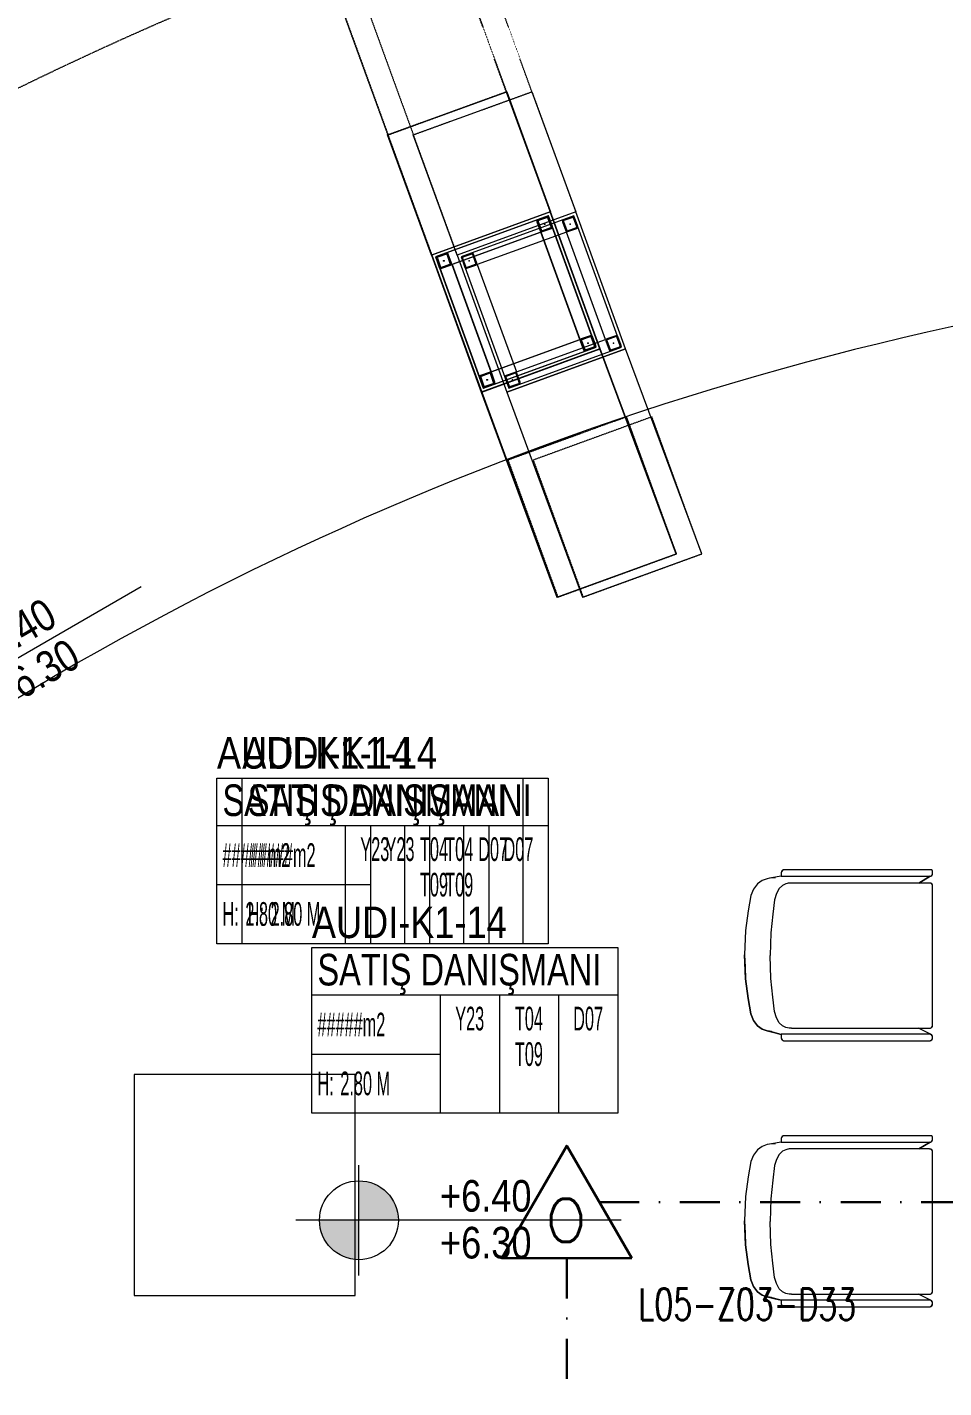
# Model space of a CAD drawing. Extents: x -1133 to 23780, y -1311 to 8245.
# Drawn here: x 10207.2 to 10497.6, y 467.5 to 898.6 of the extents above; entities that cross this region are included whole.
import ezdxf
from ezdxf.enums import TextEntityAlignment as Align

# ---------------------------------------------------------------- set-up
doc = ezdxf.new("R2010")
doc.units = 0
doc.header["$MEASUREMENT"] = 0
for name, pattern in [('DASHDOT', [25.4, 12.7, -6.35, 0, -6.35]), ('DOT2', [0.125, 0, -0.125]), ('HIDDEN', [0.375, 0.25, -0.125])]:
    doc.linetypes.add(name, pattern=pattern)
doc.layers.get('0').update_dxf_attribs({"color": 9, "lineweight": 9})
for name, color, linetype, lineweight in [('05', 9, 'Continuous', 9), ('06C', 9, 'Continuous', 9), ('06D', 9, 'Continuous', 9), ('10', 9, 'Continuous', 9), ('11', 9, 'Continuous', 9), ('20', 9, 'DOT2', 9), ('21', 9, 'Continuous', 9), ('35', 9, 'Continuous', 9), ('40', 9, 'Continuous', 9), ('E-DEDEKTÖR NUMARALARI', 20, 'Continuous', 30), ('E-KABLO', 7, 'Continuous', 30), ('E-OPTİK DUMAN DEDEKTÖRÜ', 7, 'Continuous', 30)]:
    doc.layers.add(name, color=color, linetype=linetype, lineweight=lineweight)
doc.styles.add('Arial', font='arial.ttf', dxfattribs={"height": 2.5})
doc.styles.add('E-YAZI', font='txttw.shx')
doc.styles.add('MuuM_TEXT-STANDART', font='ARIALN.TTF')

# ---------------------------------------------------------------- blocks, each defined once
blk = doc.blocks.new('0_elevationtarget-p')
h = blk.add_hatch(color=256)
h.paths.add_polyline_path([(2.5, 0, 0.414214), (0, 2.5), (0, 0)])
h.paths.add_polyline_path([(0, 0), (-2.5, 0, 0.414214), (0, -2.5)])
blk.add_line((0, -3.5), (0, 3.5))
blk.add_lwpolyline([(16.605, 0), (-4, 0)])
blk.add_circle((0, 0), 2.5)
at = {"style": 'Arial'}
blk.add_attdef('BITMISKOT', text='', height=2, dxfattribs=at).set_placement((4.5, 0), align=Align.BOTTOM_LEFT)
blk.add_attdef('KABAKOT', text='', height=2, dxfattribs=at).set_placement((4.5, -0.592), align=Align.TOP_LEFT)
blk = doc.blocks.new('Prf-40x40')
for points in [[(1.5, -2), (-1.5, -2, -0.414214), (-2, -1.5), (-2, 1.5, -0.414214), (-1.5, 2), (1.5, 2, -0.414214), (2, 1.5), (2, -1.5, -0.414214)], [(1.5, -1.7), (-1.5, -1.7, -0.414214), (-1.7, -1.5), (-1.7, 1.5, -0.414214), (-1.5, 1.7), (1.5, 1.7, -0.414214), (1.7, 1.5), (1.7, -1.5, -0.414214)]]:
    blk.add_lwpolyline(points, format="xyb", close=True)
blk.add_point((0, 0))
blk = doc.blocks.new('p-kolon-eğri-3')
blk.add_lwpolyline([(29.51, -35.57), (60.28, -9.97), (86.19, -41.15), (55.45, -66.74)], close=True)
at = {"layer": '06C'}
blk.add_lwpolyline([(115.72, -76.67), (84.96, -102.23), (129.46, -155.33), (160.36, -129.66), (115.72, -76.67)], close=True, dxfattribs=at)
at = {"layer": '06D'}
blk.add_lwpolyline([(62.48, -67.35), (85.61, -95.19), (108.68, -76.02), (85.56, -48.18)], close=True, dxfattribs=at)
at = {"layer": '11'}
for points in [[(55.44, -66.7), (84.96, -102.23), (115.72, -76.67), (86.21, -41.13)], [(56.85, -66.83), (85.09, -100.83), (114.31, -76.54), (86.08, -42.54)]]:
    blk.add_lwpolyline(points, close=True, dxfattribs=at)
at = {"layer": '20', "lineweight": 0}
for points in [[(0, 0), (29.51, -35.53), (60.28, -9.97), (30.77, 25.57)], [(100.08, -119.69), (129.6, -155.22), (160.36, -129.66), (130.85, -94.12)]]:
    blk.add_lwpolyline(points, close=True, dxfattribs=at)
for points in [[(60.28, -9.97), (86.21, -41.13)], [(29.49, -35.55), (55.43, -66.72)]]:
    blk.add_lwpolyline(points, dxfattribs=at)
at = {"layer": '10', "xscale": -0.9999999999999998, "rotation": 129.7265167688524}
for p in [(85.82, -45.36), (59.67, -67.09), (111.51, -76.27), (85.35, -98)]:
    blk.add_blockref('Prf-40x40', p, dxfattribs=at)
blk = doc.blocks.new('0_roomno2-flat-2')
at = {"layer": '21'}
blk.add_lwpolyline([(96.88, -52.5), (0, -52.5), (0, 0), (96.88, 0)], close=True, dxfattribs=at)
for points in [[(0, -15), (96.88, -15)], [(40.62, -15), (40.62, -52.5)], [(59.38, -15), (59.38, -52.5)], [(78.12, -15), (78.12, -52.5)], [(0, -33.75), (40.62, -33.75)]]:
    blk.add_lwpolyline(points, dxfattribs=at)
at = {"layer": '21', "style": 'MuuM_TEXT-STANDART', "width": 0.6}
blk.add_text('H:', height=7.5, dxfattribs=at).set_placement((1.75, -43.04), align=Align.MIDDLE_LEFT)
at = {"layer": '21', "style": 'Arial'}
blk.add_attdef('ODANO', (0, 5.85), '', height=10, dxfattribs=at)
blk.add_attdef('MEKANADI', text='', height=10, dxfattribs=at).set_placement((1.75, -15), align=Align.BOTTOM_LEFT)
at = {"layer": '21', "style": 'MuuM_TEXT-STANDART', "width": 0.6}
for tag, p in [('M2', (1.75, -24.38)), ('TEMIZTAVANYUKSEKLIGI', (9, -43.04))]:
    blk.add_attdef(tag, text='', height=7.5, dxfattribs=at).set_placement(p, align=Align.MIDDLE_LEFT)
for tag, p in [('YER01', (50, -22.5)), ('TAVAN01', (68.75, -22.5)), ('DUVAR01', (87.5, -22.5)), ('YER02', (50, -33.75)), ('TAVAN02', (68.75, -33.75)), ('DUVAR02', (87.5, -33.75)), ('YER03', (50, -45)), ('TAVAN03', (68.75, -45)), ('DUVAR03', (87.5, -45))]:
    blk.add_attdef(tag, text='', height=7.5, dxfattribs=at).set_placement(p, align=Align.MIDDLE_CENTER)
blk = doc.blocks.new('p-audi_vitrine1')
blk.add_lwpolyline([(0, 0), (70, 0), (70, -70), (0, -70)], close=True)
blk = doc.blocks.new('Group-32-1')
for p, q in [((384804.5516, 69159.371), (384804.573, 69159.3356)), ((384804.5731, 69159.3699), (384804.573, 69159.3694)), ((384804.573, 69159.3694), (384804.573, 69159.3689)), ((384804.573, 69159.3689), (384804.573, 69158.9239)), ((384804.5732, 69159.3709), (384804.5731, 69159.3704)), ((384804.5731, 69159.3704), (384804.5731, 69159.3699)), ((384804.5733, 69159.3713), (384804.5732, 69159.3709)), ((384804.5735, 69159.3718), (384804.5733, 69159.3713)), ((384804.5736, 69159.3723), (384804.5735, 69159.3718)), ((384804.5738, 69159.3727), (384804.5736, 69159.3723)), ((384804.574, 69159.3732), (384804.5738, 69159.3727)), ((384804.5742, 69159.3736), (384804.574, 69159.3732)), ((384804.5745, 69159.374), (384804.5742, 69159.3736)), ((384804.5747, 69159.3745), (384804.5745, 69159.374)), ((384804.575, 69159.3749), (384804.5747, 69159.3745)), ((384804.5753, 69159.3752), (384804.575, 69159.3749)), ((384804.5756, 69159.3756), (384804.5753, 69159.3752)), ((384804.576, 69159.376), (384804.5756, 69159.3756)), ((384804.5763, 69159.3763), (384804.576, 69159.376)), ((384804.5767, 69159.3766), (384804.5763, 69159.3763)), ((384804.5771, 69159.3769), (384804.5767, 69159.3766)), ((384804.5775, 69159.3772), (384804.5771, 69159.3769)), ((384804.5779, 69159.3775), (384804.5775, 69159.3772)), ((384804.5783, 69159.3777), (384804.5779, 69159.3775)), ((384804.5788, 69159.3779), (384804.5783, 69159.3777)), ((384804.5792, 69159.3781), (384804.5788, 69159.3779)), ((384804.5797, 69159.3783), (384804.5792, 69159.3781)), ((384804.5801, 69159.3785), (384804.5797, 69159.3783)), ((384804.5806, 69159.3786), (384804.5801, 69159.3785)), ((384804.5811, 69159.3787), (384804.5806, 69159.3786)), ((384804.5816, 69159.3788), (384804.5811, 69159.3787)), ((384804.5821, 69159.3789), (384804.5816, 69159.3788)), ((384804.5825, 69159.3789), (384804.5821, 69159.3789)), ((384804.583, 69159.3789), (384804.5825, 69159.3789)), ((384805.023, 69159.3789), (384804.583, 69159.3789)), ((384805.0235, 69159.3789), (384805.023, 69159.3789)), ((384805.024, 69159.3789), (384805.0235, 69159.3789)), ((384805.0245, 69159.3788), (384805.024, 69159.3789)), ((384805.0249, 69159.3787), (384805.0245, 69159.3788)), ((384805.0254, 69159.3786), (384805.0249, 69159.3787)), ((384805.0259, 69159.3785), (384805.0254, 69159.3786)), ((384805.0264, 69159.3783), (384805.0259, 69159.3785)), ((384805.0268, 69159.3781), (384805.0264, 69159.3783)), ((384805.0273, 69159.3779), (384805.0268, 69159.3781)), ((384805.0277, 69159.3777), (384805.0273, 69159.3779)), ((384805.0281, 69159.3775), (384805.0277, 69159.3777)), ((384805.0285, 69159.3772), (384805.0281, 69159.3775)), ((384805.029, 69159.3769), (384805.0285, 69159.3772)), ((384805.0293, 69159.3766), (384805.029, 69159.3769)), ((384805.0297, 69159.3763), (384805.0293, 69159.3766)), ((384805.0301, 69159.376), (384805.0297, 69159.3763)), ((384805.0304, 69159.3756), (384805.0301, 69159.376)), ((384805.0307, 69159.3752), (384805.0304, 69159.3756)), ((384805.031, 69159.3749), (384805.0307, 69159.3752)), ((384805.0313, 69159.3745), (384805.031, 69159.3749)), ((384805.0316, 69159.374), (384805.0313, 69159.3745)), ((384805.0318, 69159.3736), (384805.0316, 69159.374)), ((384805.032, 69159.3732), (384805.0318, 69159.3736)), ((384805.0322, 69159.3727), (384805.032, 69159.3732)), ((384805.0324, 69159.3723), (384805.0322, 69159.3727)), ((384805.0326, 69159.3718), (384805.0324, 69159.3723)), ((384805.0327, 69159.3713), (384805.0326, 69159.3718)), ((384805.0328, 69159.3709), (384805.0327, 69159.3713)), ((384805.0329, 69159.3704), (384805.0328, 69159.3709)), ((384805.0329, 69159.3699), (384805.0329, 69159.3704)), ((384805.033, 69159.3694), (384805.0329, 69159.3699)), ((384805.0521, 69159.3725), (384805.033, 69159.3345)), ((384805.033, 69159.3689), (384805.033, 69159.3694)), ((384805.033, 69158.9322), (384805.033, 69159.3689)), ((384805.033, 69158.9322), (384805.033, 69158.9322)), ((384804.5516, 69158.8992), (384804.558, 69158.8616)), ((384805.0524, 69158.8992), (384805.0423, 69158.8616))]:
    blk.add_line(p, q)
at = {"flags": 128}
for points in [[(384804.5309, 69158.9092), (384804.5309, 69158.9087), (384804.531, 69158.9082), (384804.531, 69158.9077), (384804.5311, 69158.9072), (384804.5312, 69158.9068), (384804.5314, 69158.9063), (384804.5315, 69158.9058), (384804.5317, 69158.9054), (384804.5319, 69158.9049), (384804.5321, 69158.9045), (384804.5324, 69158.904), (384804.5326, 69158.9036), (384804.5329, 69158.9032), (384804.5332, 69158.9028), (384804.5335, 69158.9025), (384804.5339, 69158.9021), (384804.5342, 69158.9018), (384804.5346, 69158.9015), (384804.535, 69158.9012), (384804.5354, 69158.9009), (384804.5358, 69158.9006), (384804.5362, 69158.9004), (384804.5367, 69158.9001), (384804.5371, 69158.8999), (384804.5376, 69158.8998), (384804.538, 69158.8996), (384804.5385, 69158.8995), (384804.539, 69158.8994), (384804.5395, 69158.8993), (384804.54, 69158.8992), (384804.5404, 69158.8992), (384804.5409, 69158.8992), (384804.5516, 69158.8992), (384804.5516, 69159.3689), (384804.5516, 69159.3694), (384804.5516, 69159.3699), (384804.5515, 69159.3704), (384804.5515, 69159.3709), (384804.5513, 69159.3713), (384804.5512, 69159.3718), (384804.5511, 69159.3723), (384804.5509, 69159.3727), (384804.5507, 69159.3732), (384804.5505, 69159.3736), (384804.5502, 69159.374), (384804.55, 69159.3745), (384804.5497, 69159.3749), (384804.5494, 69159.3752), (384804.5491, 69159.3756), (384804.5487, 69159.376), (384804.5484, 69159.3763), (384804.548, 69159.3766), (384804.5476, 69159.3769), (384804.5472, 69159.3772), (384804.5468, 69159.3775), (384804.5464, 69159.3777), (384804.5459, 69159.3779), (384804.5455, 69159.3781), (384804.545, 69159.3783), (384804.5445, 69159.3785), (384804.5441, 69159.3786), (384804.5436, 69159.3787), (384804.5431, 69159.3788), (384804.5426, 69159.3789), (384804.5421, 69159.3789), (384804.5416, 69159.3789), (384804.5359, 69159.3789), (384804.5357, 69159.3789), (384804.5354, 69159.3789), (384804.5352, 69159.3788), (384804.535, 69159.3788), (384804.5347, 69159.3788), (384804.5345, 69159.3787), (384804.5343, 69159.3786), (384804.534, 69159.3785), (384804.5338, 69159.3784), (384804.5336, 69159.3783), (384804.5334, 69159.3782), (384804.5332, 69159.3781), (384804.533, 69159.3779), (384804.5328, 69159.3778), (384804.5326, 69159.3776), (384804.5324, 69159.3774), (384804.5322, 69159.3773), (384804.5321, 69159.3771), (384804.5319, 69159.3769), (384804.5318, 69159.3767), (384804.5316, 69159.3765), (384804.5315, 69159.3763), (384804.5314, 69159.376), (384804.5313, 69159.3758), (384804.5312, 69159.3756), (384804.5312, 69159.3754), (384804.5311, 69159.3751), (384804.531, 69159.3749), (384804.531, 69159.3746), (384804.531, 69159.3744), (384804.5309, 69159.3741), (384804.5309, 69159.3739), (384804.5309, 69158.9092)], [(384805.0521, 69158.8992), (384805.0628, 69158.8992), (384805.0633, 69158.8992), (384805.0638, 69158.8992), (384805.0642, 69158.8993), (384805.0647, 69158.8994), (384805.0652, 69158.8995), (384805.0657, 69158.8996), (384805.0661, 69158.8998), (384805.0666, 69158.8999), (384805.0671, 69158.9001), (384805.0675, 69158.9004), (384805.0679, 69158.9006), (384805.0683, 69158.9009), (384805.0687, 69158.9012), (384805.0691, 69158.9015), (384805.0695, 69158.9018), (384805.0698, 69158.9021), (384805.0702, 69158.9025), (384805.0705, 69158.9028), (384805.0708, 69158.9032), (384805.0711, 69158.9036), (384805.0714, 69158.904), (384805.0716, 69158.9045), (384805.0718, 69158.9049), (384805.072, 69158.9054), (384805.0722, 69158.9058), (384805.0723, 69158.9063), (384805.0725, 69158.9068), (384805.0726, 69158.9072), (384805.0727, 69158.9077), (384805.0727, 69158.9082), (384805.0728, 69158.9087), (384805.0728, 69158.9092), (384805.0728, 69159.3689), (384805.0728, 69159.3694), (384805.0727, 69159.3699), (384805.0727, 69159.3704), (384805.0726, 69159.3709), (384805.0725, 69159.3713), (384805.0723, 69159.3718), (384805.0722, 69159.3723), (384805.072, 69159.3727), (384805.0718, 69159.3732), (384805.0716, 69159.3736), (384805.0714, 69159.374), (384805.0711, 69159.3745), (384805.0708, 69159.3749), (384805.0705, 69159.3752), (384805.0702, 69159.3756), (384805.0698, 69159.376), (384805.0695, 69159.3763), (384805.0691, 69159.3766), (384805.0687, 69159.3769), (384805.0683, 69159.3772), (384805.0679, 69159.3775), (384805.0675, 69159.3777), (384805.0671, 69159.3779), (384805.0666, 69159.3781), (384805.0661, 69159.3783), (384805.0657, 69159.3785), (384805.0652, 69159.3786), (384805.0647, 69159.3787), (384805.0642, 69159.3788), (384805.0638, 69159.3789), (384805.0633, 69159.3789), (384805.0628, 69159.3789), (384805.0621, 69159.3789), (384805.0616, 69159.3789), (384805.0611, 69159.3789), (384805.0606, 69159.3788), (384805.0601, 69159.3787), (384805.0596, 69159.3786), (384805.0592, 69159.3785), (384805.0587, 69159.3783), (384805.0582, 69159.3781), (384805.0578, 69159.3779), (384805.0574, 69159.3777), (384805.0569, 69159.3775), (384805.0565, 69159.3772), (384805.0561, 69159.3769), (384805.0557, 69159.3766), (384805.0554, 69159.3763), (384805.055, 69159.376), (384805.0547, 69159.3756), (384805.0543, 69159.3752), (384805.054, 69159.3749), (384805.0538, 69159.3745), (384805.0535, 69159.374), (384805.0533, 69159.3736), (384805.053, 69159.3732), (384805.0528, 69159.3727), (384805.0527, 69159.3723), (384805.0525, 69159.3718), (384805.0524, 69159.3713), (384805.0523, 69159.3709), (384805.0522, 69159.3704), (384805.0521, 69159.3699), (384805.0521, 69159.3694), (384805.0521, 69159.3689), (384805.0521, 69158.8992)]]:
    blk.add_lwpolyline(points, close=True, dxfattribs=at)
for points in [[(384804.5309, 69158.9092, 0.414214), (384804.5409, 69158.8992), (384804.5516, 69158.8992), (384804.5516, 69159.3689, 0.414214), (384804.5416, 69159.3789), (384804.5359, 69159.3789, 0.414214), (384804.5309, 69159.3739)], [(384805.0521, 69158.8992), (384805.0628, 69158.8992, 0.414214), (384805.0728, 69158.9092), (384805.0728, 69159.3689, 0.414214), (384805.0628, 69159.3789), (384805.0621, 69159.3789, 0.414214), (384805.0521, 69159.3689)]]:
    blk.add_lwpolyline(points, format="xyb", close=True, dxfattribs=at)
blk.add_lwpolyline([(384805.033, 69158.9322), (384805.033, 69159.3689, 0.414214), (384805.023, 69159.3789), (384804.583, 69159.3789, 0.414214), (384804.573, 69159.3689), (384804.573, 69158.9239), (384804.5738, 69158.9202)], format="xyb", dxfattribs=at)
for points in [[(384804.573, 69158.9322), (384804.573, 69158.9239), (384804.5752, 69158.9142), (384804.5804, 69158.903), (384804.5903, 69158.8926), (384804.6064, 69158.8839), (384804.6258, 69158.8783), (384804.6716, 69158.8721), (384804.7307, 69158.8665), (384804.803, 69158.8644)], [(384805.033, 69158.9322), (384805.033, 69158.9239), (384805.0308, 69158.9142), (384805.0256, 69158.903), (384805.0157, 69158.8926), (384804.9996, 69158.8839), (384804.9803, 69158.8783), (384804.9344, 69158.8721), (384804.8753, 69158.8665), (384804.803, 69158.8644)], [(384804.5569, 69158.8806), (384804.5569, 69158.8686), (384804.5592, 69158.8546), (384804.5647, 69158.8386), (384804.5752, 69158.8236), (384804.5922, 69158.8111), (384804.6127, 69158.8031), (384804.6612, 69158.7941), (384804.7237, 69158.7861), (384804.8002, 69158.7831)], [(384805.0434, 69158.8658), (384805.0434, 69158.8686), (384805.0412, 69158.8546), (384805.0357, 69158.8386), (384805.0252, 69158.8236), (384805.0082, 69158.8111), (384804.9877, 69158.8031), (384804.9392, 69158.7941), (384804.8767, 69158.7861), (384804.8002, 69158.7831)]]:
    blk.add_lwpolyline(points, dxfattribs=at)
at = {"layer": '40'}
blk.add_lwpolyline([(384805.023, 69159.3789), (384804.583, 69159.3789, 0.414214), (384804.573, 69159.3689), (384804.573, 69159.3366), (384804.573, 69159.3356), (384804.5516, 69159.371), (384804.551, 69159.3725, 0.309775), (384804.5416, 69159.3789), (384804.5359, 69159.3789, 0.413784), (384804.5309, 69159.3739), (384804.5309, 69158.9092, 0.414214), (384804.5409, 69158.8992), (384804.5516, 69158.8992), (384804.5569, 69158.8686), (384804.5592, 69158.8546), (384804.5647, 69158.8386), (384804.5752, 69158.8236), (384804.5922, 69158.8111), (384804.6127, 69158.8031), (384804.6612, 69158.7941), (384804.7237, 69158.7861), (384804.8002, 69158.7831), (384804.8384, 69158.7846), (384804.8767, 69158.7861), (384804.9392, 69158.7941), (384804.9877, 69158.8031), (384805.0082, 69158.8111), (384805.0252, 69158.8236), (384805.0357, 69158.8386), (384805.0412, 69158.8546), (384805.0473, 69158.8804), (384805.0524, 69158.8992), (384805.0628, 69158.8992, 0.414214), (384805.0728, 69158.9092), (384805.0728, 69159.3689, 0.781144), (384805.0521, 69159.3725), (384805.033, 69159.3345), (384805.033, 69159.3689, 0.407263), (384805.0232, 69159.3789)], format="xyb", close=True, dxfattribs=at)
blk = doc.blocks.new('100_OPTİK DUMAN DEDEKTÖRÜ 085')
at = {"layer": 'E-OPTİK DUMAN DEDEKTÖRÜ', "color": 4}
blk.add_lwpolyline([(2.059, 0), (0, 3.566), (-2.059, 0)], close=True, dxfattribs=at)
at = {"layer": 'E-OPTİK DUMAN DEDEKTÖRÜ', "color": 3, "style": 'E-YAZI'}
blk.add_text('O', height=1.36, dxfattribs=at).set_placement((-0.022, 1.201), align=Align.MIDDLE)

msp = doc.modelspace()

# ---------------------------------------------------------------- linework, layer by layer
at = {"layer": '20', "linetype": 'HIDDEN', "lineweight": 0}
msp.add_lwpolyline([(9468.15, 347.65, -0.306499), (10707.5, 1186.14, -0.306499)], format="xyb", dxfattribs=at)
msp.add_arc((10707.5, -149.03), 1144.79, 90, 155.56908, dxfattribs=at)
at = {"layer": '35'}
msp.add_arc((10707.5, -149.03), 975, 90.11753, 149.41968, dxfattribs=at)
at = {"layer": 'E-KABLO', "color": 6, "linetype": 'DASHDOT'}
for p, q in [((10388.45, 526.38), (10685.63, 526.38)), ((10378.15, 508.56), (10378.15, 437))]:
    msp.add_line(p, q, dxfattribs=at)

# ---------------------------------------------------------------- block references
at = {"rotation": 340.2644931159894}
for p in [(10305.64, 907.92), (10305.77, 907.92), (10313.77, 907.92)]:
    msp.add_blockref('p-kolon-eğri-3', p, dxfattribs=at)
ref = msp.add_blockref('0_roomno2-flat-2', (10267.35, 660.69))
ref.add_attrib('ODANO', 'AUDI-K1-14', dxfattribs={"layer": '21', "height": 10, "style": 'MuuM_TEXT-STANDART'}).set_placement((10267.35, 660.69), align=Align.BOTTOM_LEFT)
ref.add_attrib('MEKANADI', 'SATIŞ DANIŞMANI', dxfattribs={"layer": '21', "height": 10, "style": 'MuuM_TEXT-STANDART', "width": 0.9}).set_placement((10269.1, 645.69), align=Align.BOTTOM_LEFT)
ref.add_attrib('M2', '#####m2', dxfattribs={"layer": '21', "height": 7.5, "style": 'MuuM_TEXT-STANDART', "width": 0.6}).set_placement((10269.1, 636.31), align=Align.MIDDLE_LEFT)
ref.add_attrib('TEMIZTAVANYUKSEKLIGI', '2.80 M', dxfattribs={"layer": '21', "height": 7.5, "style": 'MuuM_TEXT-STANDART', "width": 0.6}).set_placement((10276.35, 617.65), align=Align.MIDDLE_LEFT)
ref.add_attrib('YER01', 'Y23', dxfattribs={"layer": '21', "height": 7.5, "style": 'MuuM_TEXT-STANDART', "width": 0.6}).set_placement((10317.35, 638.19), align=Align.MIDDLE_CENTER)
ref.add_attrib('TAVAN01', 'T04', dxfattribs={"layer": '21', "height": 7.5, "style": 'MuuM_TEXT-STANDART', "width": 0.6}).set_placement((10336.1, 638.19), align=Align.MIDDLE_CENTER)
ref.add_attrib('DUVAR01', 'D07', dxfattribs={"layer": '21', "height": 7.5, "style": 'MuuM_TEXT-STANDART', "width": 0.6}).set_placement((10354.85, 638.19), align=Align.MIDDLE_CENTER)
ref.add_attrib('TAVAN02', 'T09', dxfattribs={"layer": '21', "height": 7.5, "style": 'MuuM_TEXT-STANDART', "width": 0.6}).set_placement((10336.1, 626.94), align=Align.MIDDLE_CENTER)
ref = msp.add_blockref('0_roomno2-flat-2', (10275.35, 660.69))
ref.add_attrib('ODANO', 'AUDI-K1-14', dxfattribs={"layer": '21', "height": 10, "style": 'MuuM_TEXT-STANDART'}).set_placement((10275.35, 660.69), align=Align.BOTTOM_LEFT)
ref.add_attrib('MEKANADI', 'SATIŞ DANIŞMANI', dxfattribs={"layer": '21', "height": 10, "style": 'MuuM_TEXT-STANDART', "width": 0.9}).set_placement((10277.1, 645.69), align=Align.BOTTOM_LEFT)
ref.add_attrib('M2', '#####m2', dxfattribs={"layer": '21', "height": 7.5, "style": 'MuuM_TEXT-STANDART', "width": 0.6}).set_placement((10277.1, 636.31), align=Align.MIDDLE_LEFT)
ref.add_attrib('TEMIZTAVANYUKSEKLIGI', '2.80 M', dxfattribs={"layer": '21', "height": 7.5, "style": 'MuuM_TEXT-STANDART', "width": 0.6}).set_placement((10284.35, 617.65), align=Align.MIDDLE_LEFT)
ref.add_attrib('YER01', 'Y23', dxfattribs={"layer": '21', "height": 7.5, "style": 'MuuM_TEXT-STANDART', "width": 0.6}).set_placement((10325.35, 638.19), align=Align.MIDDLE_CENTER)
ref.add_attrib('TAVAN01', 'T04', dxfattribs={"layer": '21', "height": 7.5, "style": 'MuuM_TEXT-STANDART', "width": 0.6}).set_placement((10344.1, 638.19), align=Align.MIDDLE_CENTER)
ref.add_attrib('DUVAR01', 'D07', dxfattribs={"layer": '21', "height": 7.5, "style": 'MuuM_TEXT-STANDART', "width": 0.6}).set_placement((10362.85, 638.19), align=Align.MIDDLE_CENTER)
ref.add_attrib('TAVAN02', 'T09', dxfattribs={"layer": '21', "height": 7.5, "style": 'MuuM_TEXT-STANDART', "width": 0.6}).set_placement((10344.1, 626.94), align=Align.MIDDLE_CENTER)
ref = msp.add_blockref('0_roomno2-flat-2', (10297.43, 607.01))
ref.add_attrib('ODANO', 'AUDI-K1-14', dxfattribs={"layer": '21', "height": 10, "style": 'MuuM_TEXT-STANDART'}).set_placement((10297.43, 607.01), align=Align.BOTTOM_LEFT)
ref.add_attrib('MEKANADI', 'SATIŞ DANIŞMANI', dxfattribs={"layer": '21', "height": 10, "style": 'MuuM_TEXT-STANDART', "width": 0.9}).set_placement((10299.18, 592.01), align=Align.BOTTOM_LEFT)
ref.add_attrib('M2', '#####m2', dxfattribs={"layer": '21', "height": 7.5, "style": 'MuuM_TEXT-STANDART', "width": 0.6}).set_placement((10299.18, 582.63), align=Align.MIDDLE_LEFT)
ref.add_attrib('TEMIZTAVANYUKSEKLIGI', '2.80 M', dxfattribs={"layer": '21', "height": 7.5, "style": 'MuuM_TEXT-STANDART', "width": 0.6}).set_placement((10306.43, 563.97), align=Align.MIDDLE_LEFT)
ref.add_attrib('YER01', 'Y23', dxfattribs={"layer": '21', "height": 7.5, "style": 'MuuM_TEXT-STANDART', "width": 0.6}).set_placement((10347.43, 584.51), align=Align.MIDDLE_CENTER)
ref.add_attrib('TAVAN01', 'T04', dxfattribs={"layer": '21', "height": 7.5, "style": 'MuuM_TEXT-STANDART', "width": 0.6}).set_placement((10366.18, 584.51), align=Align.MIDDLE_CENTER)
ref.add_attrib('DUVAR01', 'D07', dxfattribs={"layer": '21', "height": 7.5, "style": 'MuuM_TEXT-STANDART', "width": 0.6}).set_placement((10384.93, 584.51), align=Align.MIDDLE_CENTER)
ref.add_attrib('TAVAN02', 'T09', dxfattribs={"layer": '21', "height": 7.5, "style": 'MuuM_TEXT-STANDART', "width": 0.6}).set_placement((10366.18, 573.26), align=Align.MIDDLE_CENTER)
at = {"layer": '05', "color": 7, "extrusion": (0, 0, -1), "xscale": -100, "yscale": 100, "zscale": -100, "rotation": 90}
for p in [(6905443.81, 38481084.75), (6905443.81, 38481000.49)]:
    msp.add_blockref('Group-32-1', p, dxfattribs=at)
at = {"layer": '05', "xscale": -1}
msp.add_blockref('p-audi_vitrine1', (10311.15, 566.81), dxfattribs=at)
at = {"layer": '21'}
ref = msp.add_blockref('0_elevationtarget-p', (10171.48, 679.74), dxfattribs=dict(at, xscale=5, yscale=5, zscale=0.5, rotation=30.07505846568335))
ref.add_attrib('BITMISKOT', ' +6.40', dxfattribs={"layer": '0', "height": 10, "rotation": 30.0751, "style": 'MuuM_TEXT-STANDART'}).set_placement((10191.08, 690.78), align=Align.BOTTOM_LEFT)
ref.add_attrib('KABAKOT', ' +6.30', dxfattribs={"layer": '0', "height": 10, "rotation": 30.0751, "style": 'MuuM_TEXT-STANDART'}).set_placement((10198.52, 677.94), align=Align.BOTTOM_LEFT)
ref = msp.add_blockref('0_elevationtarget-p', (10312.33, 520.61), dxfattribs=dict(at, xscale=5, yscale=5, zscale=0.5))
ref.add_attrib('BITMISKOT', ' +6.40', dxfattribs={"layer": '0', "height": 10, "style": 'MuuM_TEXT-STANDART'}).set_placement((10334.83, 520.34), align=Align.BOTTOM_LEFT)
ref.add_attrib('KABAKOT', ' +6.30', dxfattribs={"layer": '0', "height": 10, "style": 'MuuM_TEXT-STANDART'}).set_placement((10334.83, 505.51), align=Align.BOTTOM_LEFT)
at = {"layer": 'E-OPTİK DUMAN DEDEKTÖRÜ', "xscale": 10, "yscale": 10, "zscale": 10}
msp.add_blockref('100_OPTİK DUMAN DEDEKTÖRÜ 085', (10378.15, 508.56), dxfattribs=at)

# ---------------------------------------------------------------- texts
at = {"layer": 'E-DEDEKTÖR NUMARALARI', "style": 'E-YAZI', "width": 0.7}
msp.add_text('L05-Z03-D33', height=10, dxfattribs=at).set_placement((10400.85, 489))

doc.saveas('drawing.dxf')
